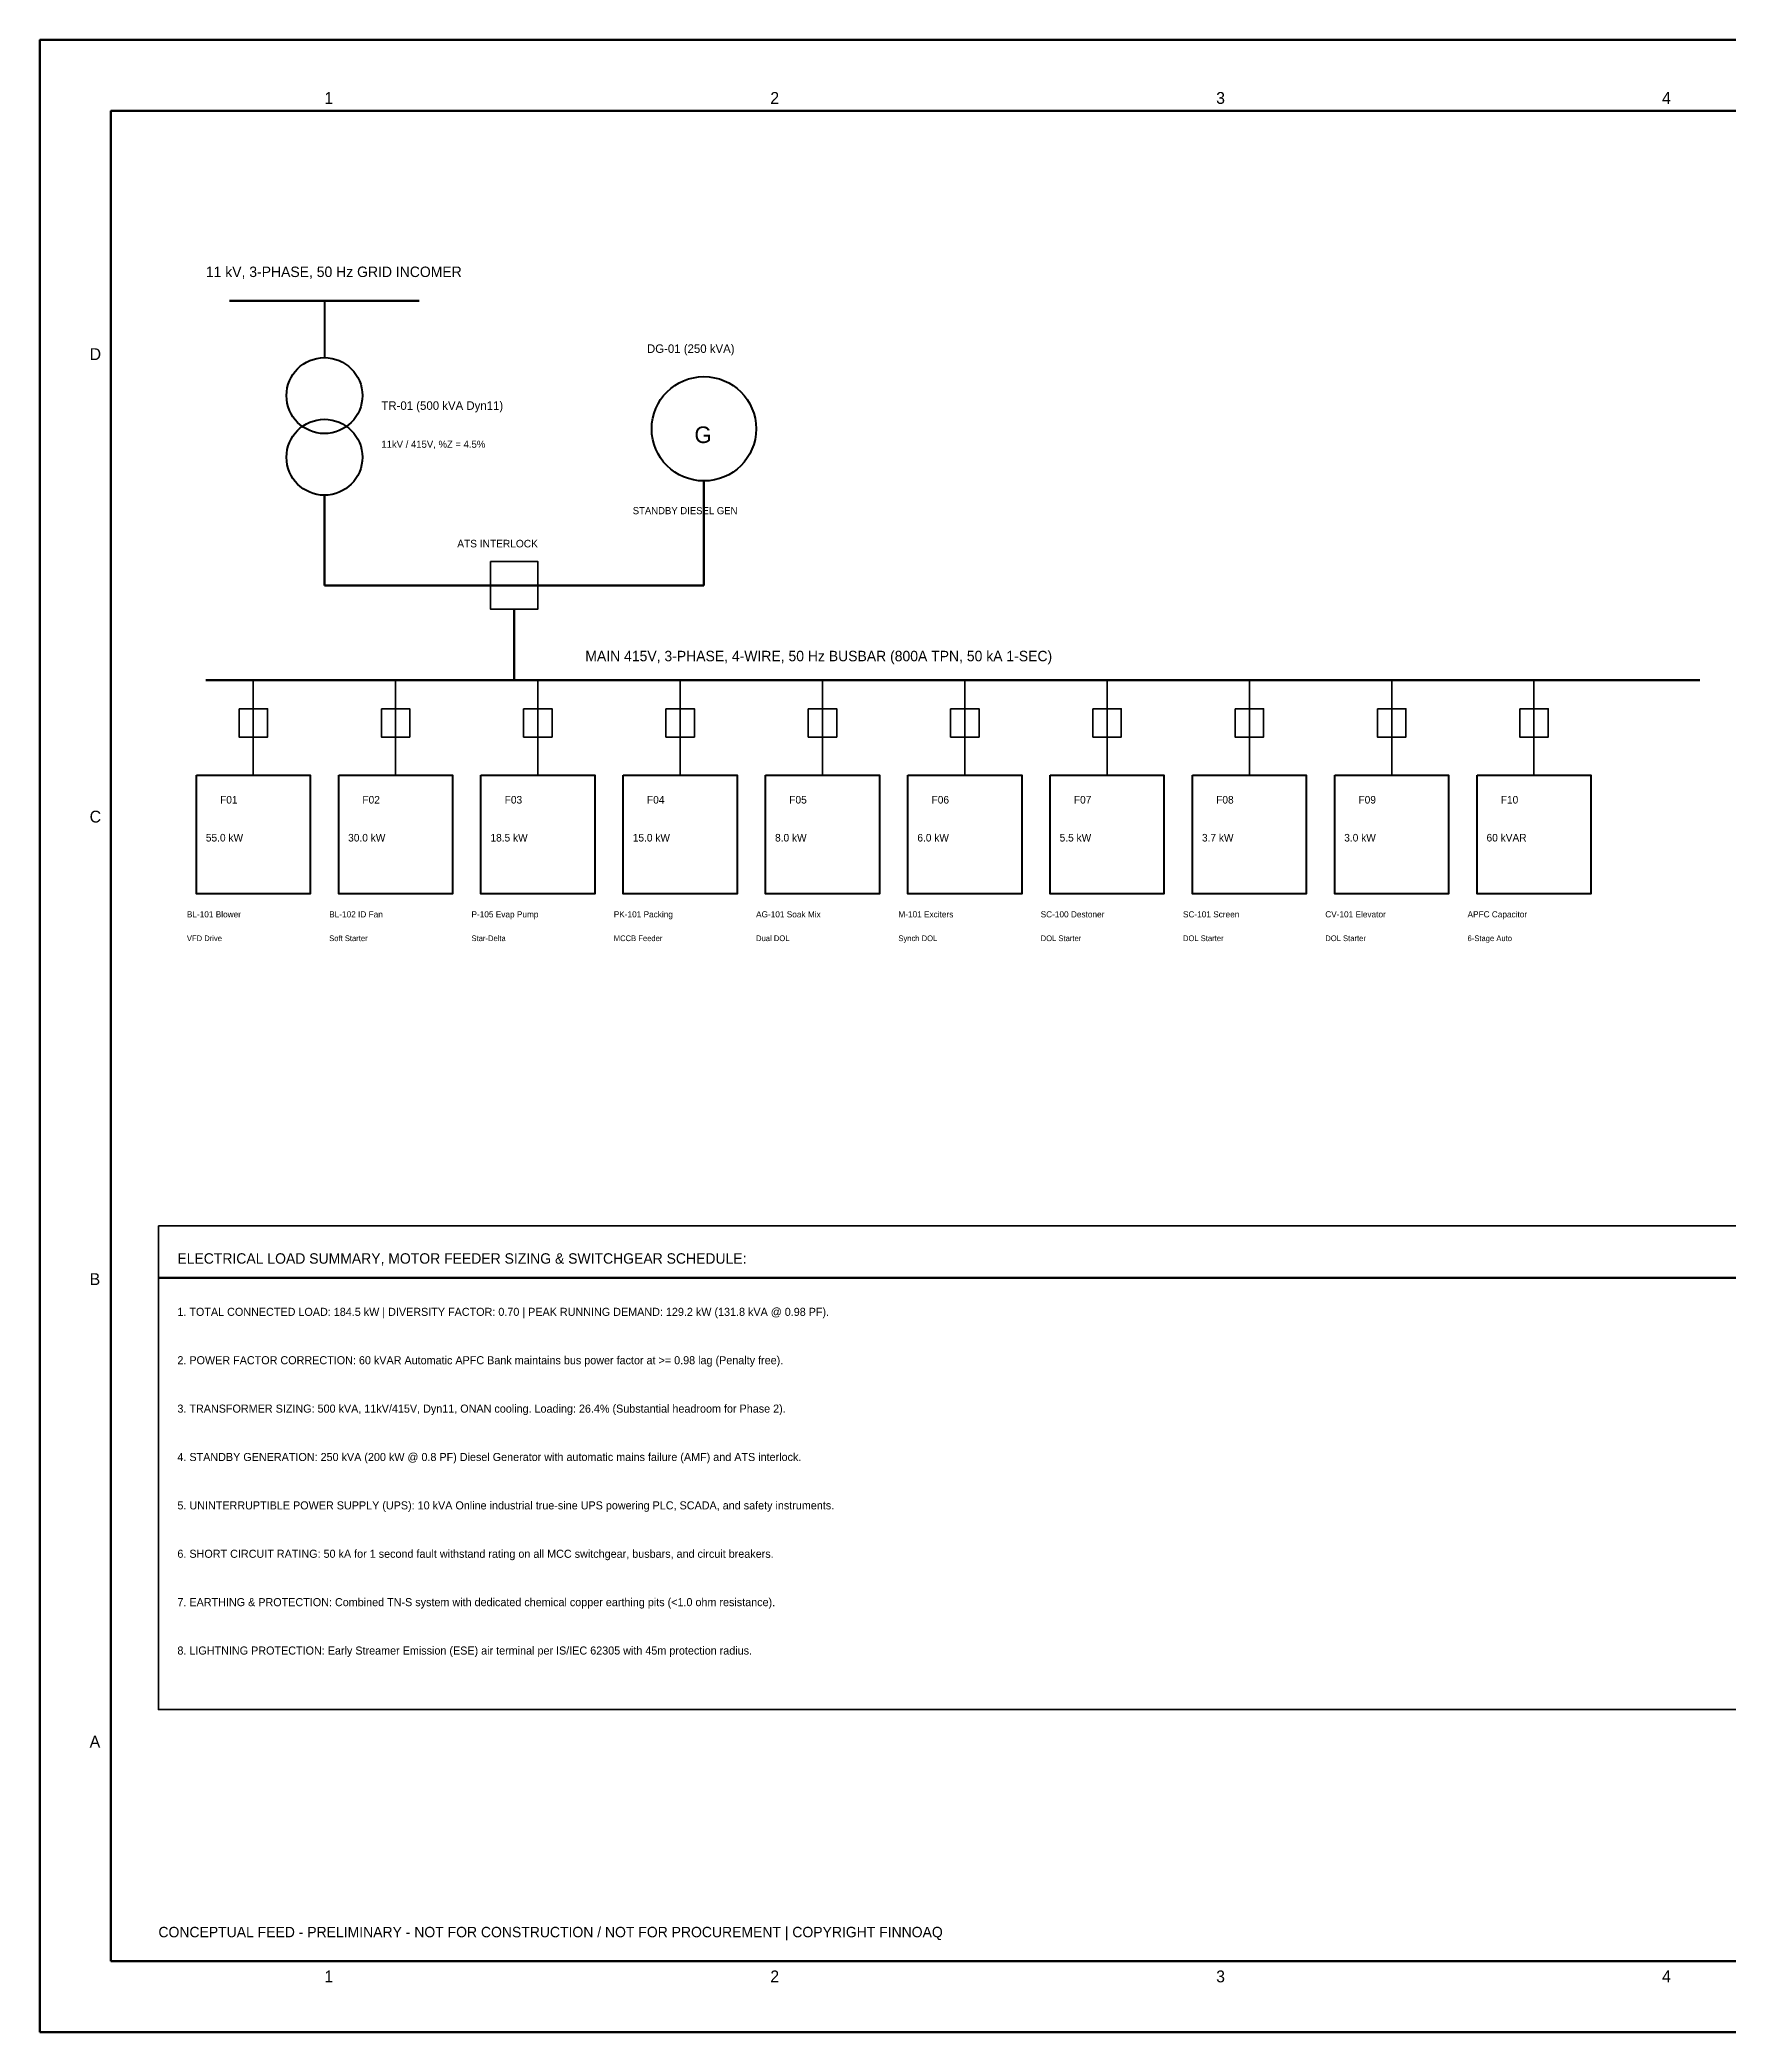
# Model space of a CAD drawing. Header units: millimetres. Extents: x 0 to 594, y 0 to 420.
# Drawn here: x 0 to 355.9, y 0 to 420 of the extents above; entities that cross this region are included whole.
import ezdxf

# ---------------------------------------------------------------- set-up
doc = ezdxf.new("R2010")
doc.units = ezdxf.units.MM
for name, color, linetype, lineweight in [('ANNOTATION', 7, 'Continuous', 35), ('BORDER_TITLE', 7, 'Continuous', 70), ('EQUIPMENT', 3, 'Continuous', 50), ('PROCESS_PIPING', 5, 'Continuous', 50)]:
    doc.layers.add(name, color=color, linetype=linetype, lineweight=lineweight)

msp = doc.modelspace()

# ---------------------------------------------------------------- linework, layer by layer
at = {"layer": 'BORDER_TITLE', "lineweight": 50}
for p, q in [((40, 365), (80, 365)), ((100, 300), (100, 285))]:
    msp.add_line(p, q, dxfattribs=at)
at = {"layer": 'BORDER_TITLE', "lineweight": 70}
msp.add_line((35, 285), (350, 285), dxfattribs=at)
at = {"layer": 'BORDER_TITLE'}
msp.add_line((25, 159), (565, 159), dxfattribs=at)
at = {"layer": 'BORDER_TITLE', "lineweight": 70}
msp.add_lwpolyline([(0, 0), (594, 0), (594, 420), (0, 420), (0, 0)], dxfattribs=at)
at = {"layer": 'BORDER_TITLE', "lineweight": 50}
msp.add_lwpolyline([(15, 15), (579, 15), (579, 405), (15, 405), (15, 15)], dxfattribs=at)
at = {"layer": 'BORDER_TITLE', "lineweight": 35}
msp.add_lwpolyline([(25, 170), (565, 170), (565, 68), (25, 68), (25, 170)], dxfattribs=at)
at = {"layer": 'EQUIPMENT', "lineweight": 40}
msp.add_line((60, 365), (60, 353), dxfattribs=at)
at = {"layer": 'EQUIPMENT', "lineweight": 35}
for points in [[(95, 310), (105, 310), (105, 300), (95, 300), (95, 310)], [(42, 279), (48, 279), (48, 273), (42, 273), (42, 279)], [(72, 279), (78, 279), (78, 273), (72, 273), (72, 279)], [(102, 279), (108, 279), (108, 273), (102, 273), (102, 279)], [(132, 279), (138, 279), (138, 273), (132, 273), (132, 279)], [(162, 279), (168, 279), (168, 273), (162, 273), (162, 279)], [(192, 279), (198, 279), (198, 273), (192, 273), (192, 279)], [(222, 279), (228, 279), (228, 273), (222, 273), (222, 279)], [(252, 279), (258, 279), (258, 273), (252, 273), (252, 279)], [(282, 279), (288, 279), (288, 273), (282, 273), (282, 279)], [(312, 279), (318, 279), (318, 273), (312, 273), (312, 279)]]:
    msp.add_lwpolyline(points, dxfattribs=at)
at = {"layer": 'EQUIPMENT', "lineweight": 40}
for points in [[(33, 265), (57, 265), (57, 240), (33, 240), (33, 265)], [(63, 265), (87, 265), (87, 240), (63, 240), (63, 265)], [(93, 265), (117, 265), (117, 240), (93, 240), (93, 265)], [(123, 265), (147, 265), (147, 240), (123, 240), (123, 265)], [(153, 265), (177, 265), (177, 240), (153, 240), (153, 265)], [(183, 265), (207, 265), (207, 240), (183, 240), (183, 265)], [(213, 265), (237, 265), (237, 240), (213, 240), (213, 265)], [(243, 265), (267, 265), (267, 240), (243, 240), (243, 265)], [(273, 265), (297, 265), (297, 240), (273, 240), (273, 265)], [(303, 265), (327, 265), (327, 240), (303, 240), (303, 265)]]:
    msp.add_lwpolyline(points, dxfattribs=at)
for centre, radius in [((60, 345), 8), ((140, 338), 11), ((60, 332), 8)]:
    msp.add_circle(centre, radius, dxfattribs=at)
at = {"layer": 'PROCESS_PIPING', "lineweight": 50}
for p, q in [((60, 324), (60, 305)), ((140, 327), (140, 305)), ((60, 305), (140, 305))]:
    msp.add_line(p, q, dxfattribs=at)
at = {"layer": 'PROCESS_PIPING', "lineweight": 35}
for p, q in [((45, 285), (45, 265)), ((75, 285), (75, 265)), ((105, 285), (105, 265)), ((135, 285), (135, 265)), ((165, 285), (165, 265)), ((195, 285), (195, 265)), ((225, 285), (225, 265)), ((255, 285), (255, 265)), ((285, 285), (285, 265)), ((315, 285), (315, 265))]:
    msp.add_line(p, q, dxfattribs=at)

# ---------------------------------------------------------------- texts
at = {"layer": 'ANNOTATION'}
for s, height, p in [('11 kV, 3-PHASE, 50 Hz GRID INCOMER', 2.2, (35, 370)), ('DG-01 (250 kVA)', 1.8, (128, 354)), ('TR-01 (500 kVA Dyn11)', 1.8, (72, 342)), ('G', 3.5, (138, 335)), ('11kV / 415V, %Z = 4.5%', 1.5, (72, 334)), ('STANDBY DIESEL GEN', 1.5, (125, 320)), ('ATS INTERLOCK', 1.6, (88, 313)), ('MAIN 415V, 3-PHASE, 4-WIRE, 50 Hz BUSBAR (800A TPN, 50 kA 1-SEC)', 2.2, (115, 289)), ('F01', 1.6, (38, 259)), ('F02', 1.6, (68, 259)), ('F03', 1.6, (98, 259)), ('F04', 1.6, (128, 259)), ('F05', 1.6, (158, 259)), ('F06', 1.6, (188, 259)), ('F07', 1.6, (218, 259)), ('F08', 1.6, (248, 259)), ('F09', 1.6, (278, 259)), ('F10', 1.6, (308, 259)), ('55.0 kW', 1.6, (35, 251)), ('30.0 kW', 1.6, (65, 251)), ('18.5 kW', 1.6, (95, 251)), ('15.0 kW', 1.6, (125, 251)), ('8.0 kW', 1.6, (155, 251)), ('6.0 kW', 1.6, (185, 251)), ('5.5 kW', 1.6, (215, 251)), ('3.7 kW', 1.6, (245, 251)), ('3.0 kW', 1.6, (275, 251)), ('60 kVAR', 1.6, (305, 251)), ('BL-101 Blower', 1.3, (31, 235)), ('BL-102 ID Fan', 1.3, (61, 235)), ('P-105 Evap Pump', 1.3, (91, 235)), ('PK-101 Packing', 1.3, (121, 235)), ('AG-101 Soak Mix', 1.3, (151, 235)), ('M-101 Exciters', 1.3, (181, 235)), ('SC-100 Destoner', 1.3, (211, 235)), ('SC-101 Screen', 1.3, (241, 235)), ('CV-101 Elevator', 1.3, (271, 235)), ('APFC Capacitor', 1.3, (301, 235)), ('VFD Drive', 1.2, (31, 230)), ('Soft Starter', 1.2, (61, 230)), ('Star-Delta', 1.2, (91, 230)), ('MCCB Feeder', 1.2, (121, 230)), ('Dual DOL', 1.2, (151, 230)), ('Synch DOL', 1.2, (181, 230)), ('DOL Starter', 1.2, (211, 230)), ('DOL Starter', 1.2, (241, 230)), ('DOL Starter', 1.2, (271, 230)), ('6-Stage Auto', 1.2, (301, 230)), ('ELECTRICAL LOAD SUMMARY, MOTOR FEEDER SIZING & SWITCHGEAR SCHEDULE:', 2.2, (29, 162)), ('1. TOTAL CONNECTED LOAD: 184.5 kW | DIVERSITY FACTOR: 0.70 | PEAK RUNNING DEMAND: 129.2 kW (131.8 kVA @ 0.98 PF).', 1.7, (29, 151)), ('2. POWER FACTOR CORRECTION: 60 kVAR Automatic APFC Bank maintains bus power factor at >= 0.98 lag (Penalty free).', 1.7, (29, 140.8)), ('3. TRANSFORMER SIZING: 500 kVA, 11kV/415V, Dyn11, ONAN cooling. Loading: 26.4% (Substantial headroom for Phase 2).', 1.7, (29, 130.6)), ('4. STANDBY GENERATION: 250 kVA (200 kW @ 0.8 PF) Diesel Generator with automatic mains failure (AMF) and ATS interlock.', 1.7, (29, 120.4)), ('5. UNINTERRUPTIBLE POWER SUPPLY (UPS): 10 kVA Online industrial true-sine UPS powering PLC, SCADA, and safety instruments.', 1.7, (29, 110.2)), ('6. SHORT CIRCUIT RATING: 50 kA for 1 second fault withstand rating on all MCC switchgear, busbars, and circuit breakers.', 1.7, (29, 100)), ('7. EARTHING & PROTECTION: Combined TN-S system with dedicated chemical copper earthing pits (<1.0 ohm resistance).', 1.7, (29, 89.8)), ('8. LIGHTNING PROTECTION: Early Streamer Emission (ESE) air terminal per IS/IEC 62305 with 45m protection radius.', 1.7, (29, 79.6)), ('CONCEPTUAL FEED - PRELIMINARY - NOT FOR CONSTRUCTION / NOT FOR PROCUREMENT | COPYRIGHT FINNOAQ', 2.2, (25, 20))]:
    msp.add_text(s, height=height, dxfattribs=at).set_placement(p)
at = {"layer": 'BORDER_TITLE'}
for s, p in [('1', (60, 406.5)), ('2', (154, 406.5)), ('3', (248, 406.5)), ('4', (342, 406.5)), ('D', (10.5, 352.5)), ('C', (10.5, 255)), ('B', (10.5, 157.5)), ('A', (10.5, 60)), ('1', (60, 10.5)), ('2', (154, 10.5)), ('3', (248, 10.5)), ('4', (342, 10.5))]:
    msp.add_text(s, height=2.5, dxfattribs=at).set_placement(p)

doc.saveas('drawing.dxf')
